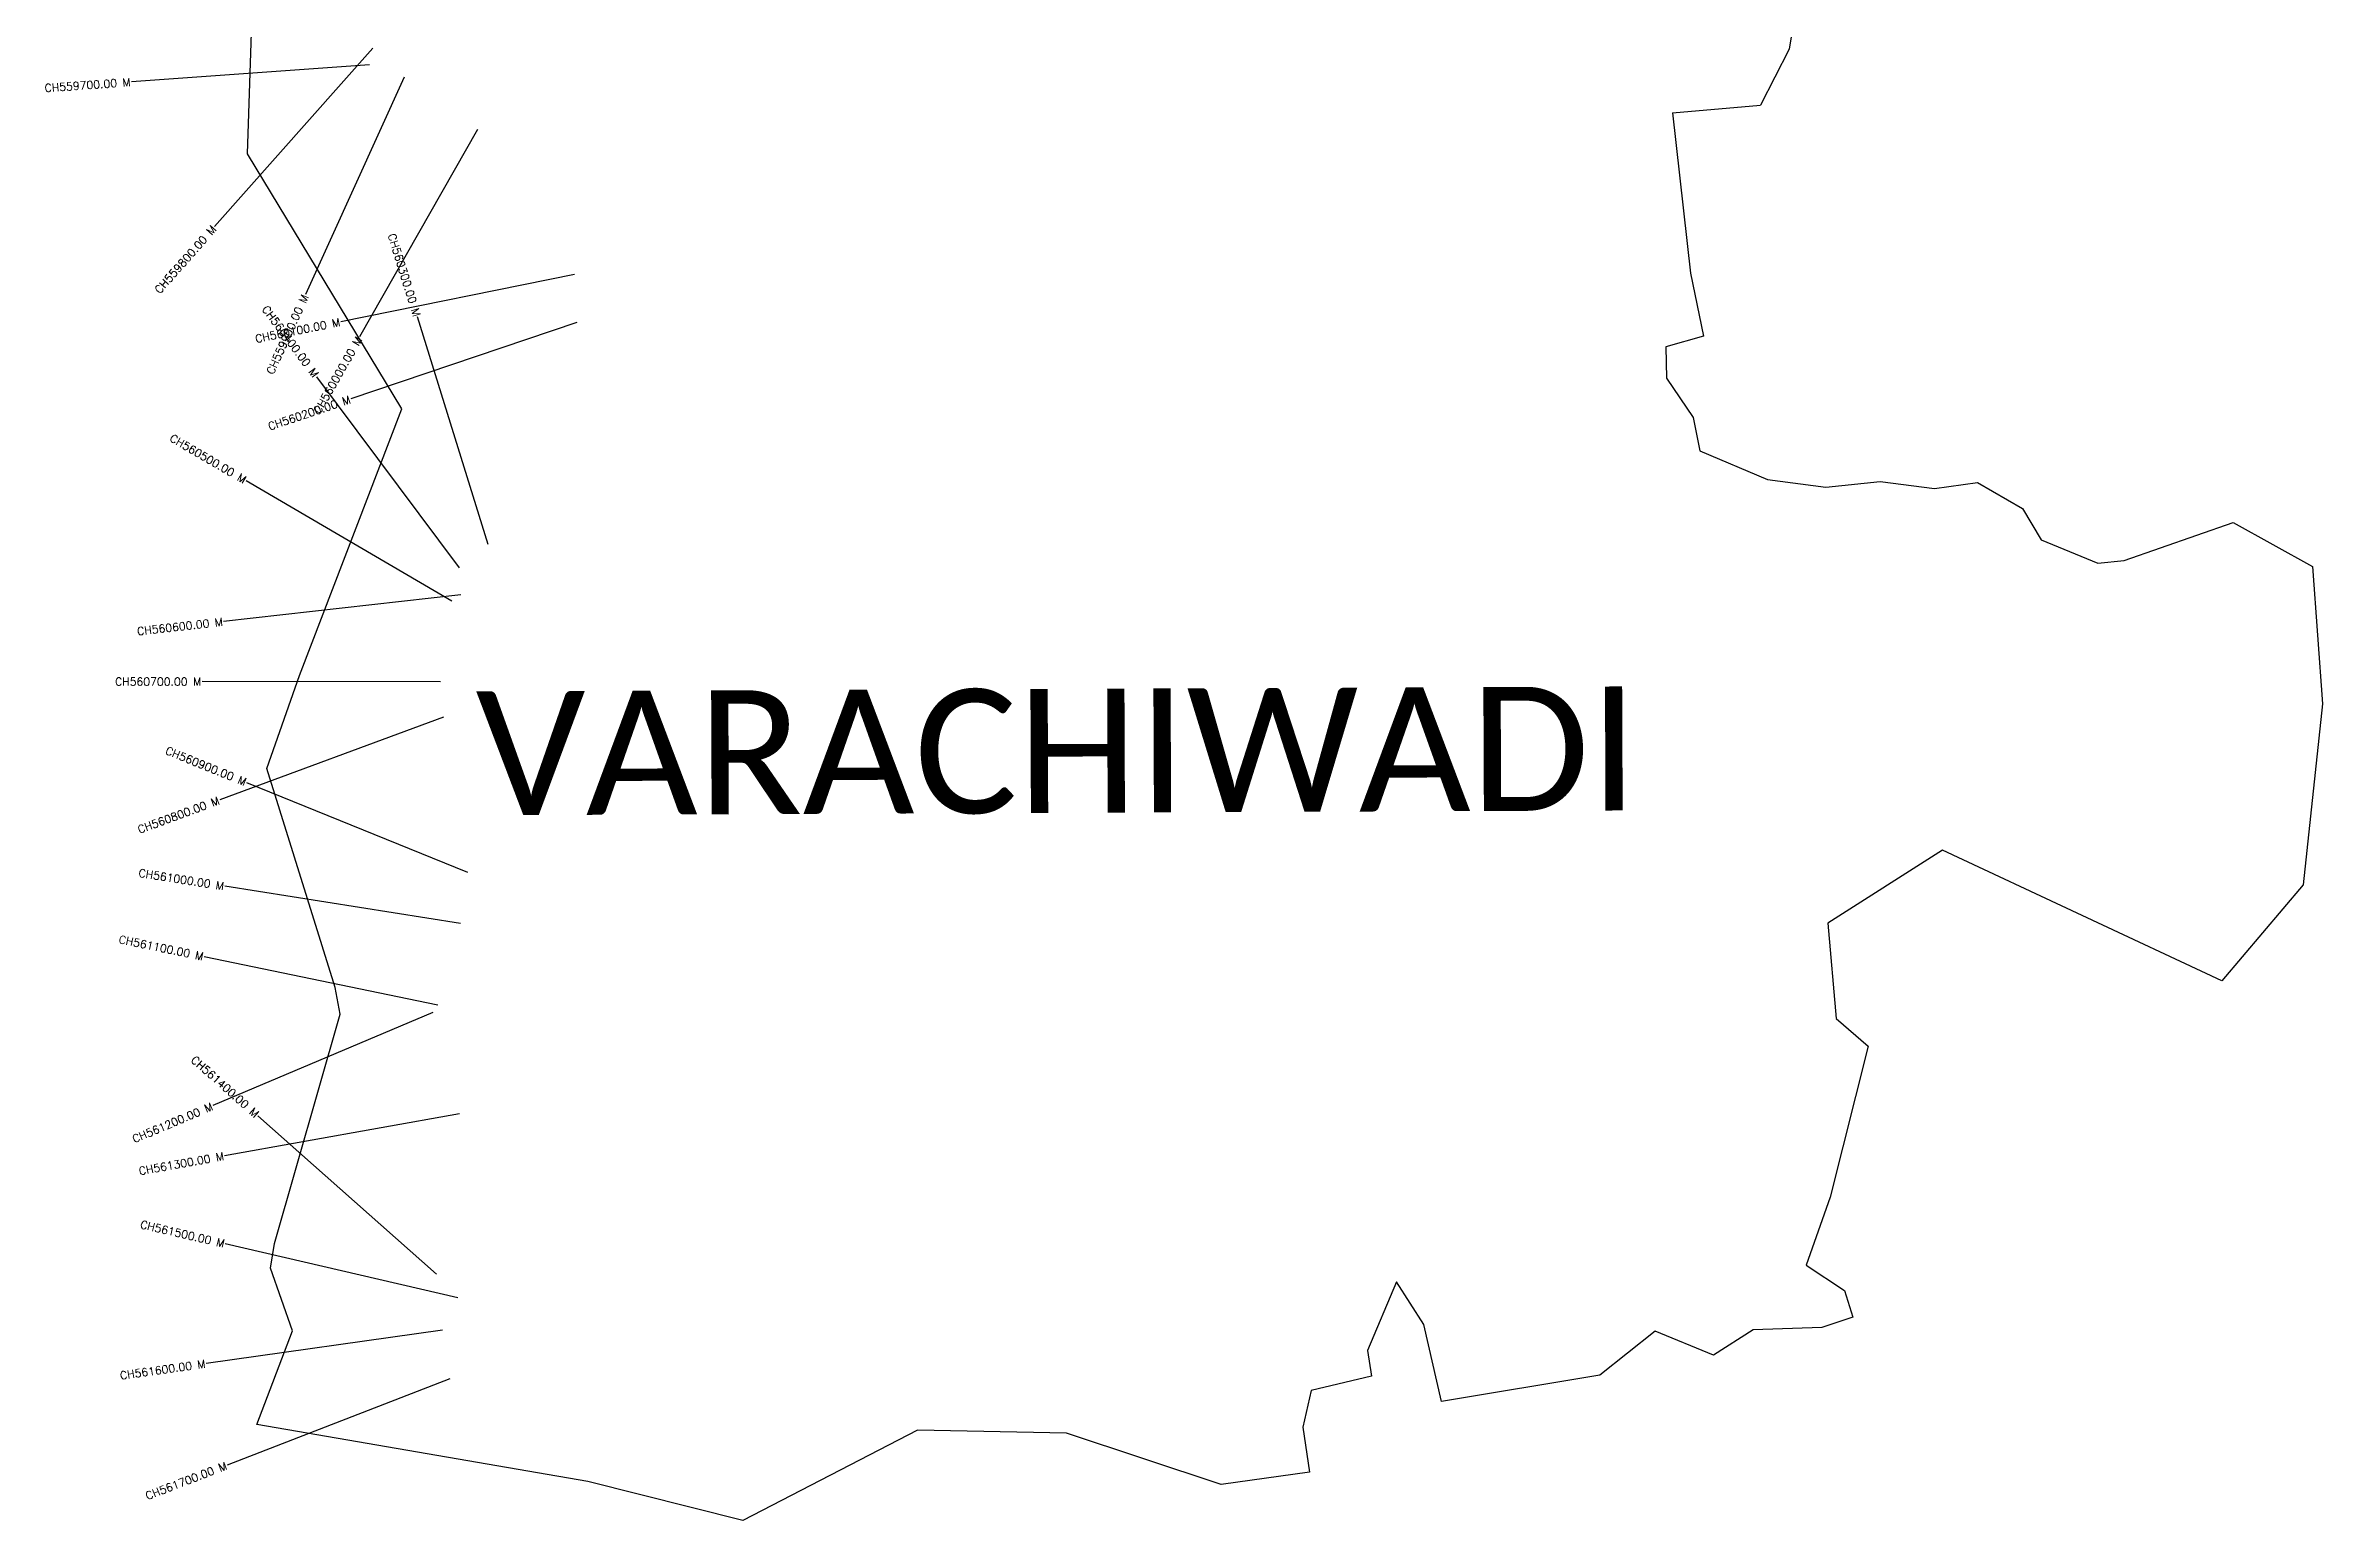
# Model space of a CAD drawing. Header units: metres. Extents: x 319086 to 321956, y 1850997 to 1855067.
# Drawn here: x 319093 to 321956, y 1850997 to 1852853 of the extents above; entities that cross this region are included whole.
import ezdxf
from ezdxf.enums import TextEntityAlignment as Align

# ---------------------------------------------------------------- set-up
doc = ezdxf.new("R2010")
doc.units = ezdxf.units.M
for name, color, linetype in [('CS', 134, 'Continuous'), ('CSMark', 6, 'Continuous'), ('VILLAGE NAME', 250, 'Continuous')]:
    doc.layers.add(name, color=color, linetype=linetype)
doc.styles.get("Standard").update_dxf_attribs({"font": 'simplex.shx'})

msp = doc.modelspace()

# ---------------------------------------------------------------- linework, layer by layer
at = {"color": 6, "flags": 128}
for points in [[(321139.1, 1852768.1), (321161.8, 1852566.3), (321178, 1852487.1), (321130.9, 1852473.6), (321131.8, 1852434), (321165.1, 1852384.7), (321173.7, 1852342.9), (321258.7, 1852306.7), (321332, 1852297.2), (321400.1, 1852304.1), (321468.4, 1852295.5), (321522.8, 1852303), (321579.3, 1852270.4), (321602.6, 1852231), (321673.8, 1852201.3), (321707.2, 1852204.7), (321844, 1852252.7), (321943.9, 1852197.5), (321956.4, 1852024.6), (321932.3, 1851796.7), (321829.8, 1851676.1), (321478.6, 1851840.5), (321334.3, 1851748.8), (321345.1, 1851628.7), (321385.2, 1851593.9), (321337.2, 1851403.9), (321307.1, 1851318.5), (321355.5, 1851286.8), (321365.9, 1851253.1), (321327.1, 1851240.2), (321240.7, 1851237.3), (321190.6, 1851205.4), (321117.2, 1851235.3), (321047.8, 1851180), (320848.8, 1851147), (320826.6, 1851244), (320792, 1851297.4), (320755.5, 1851211.1), (320760.7, 1851179), (320684.8, 1851160.8), (320674.4, 1851114.8), (320682.7, 1851058.2), (320571.7, 1851042.5), (320377.3, 1851107.1), (320189.8, 1851111.1), (319970.2, 1850997.3), (319775.3, 1851046.4), (319359.1, 1851118), (319404, 1851235.8), (319376, 1851314.6), (319381.4, 1851345.6), (319463.9, 1851634.4), (319457.4, 1851667.6), (319371.7, 1851943.1), (319412.5, 1852060.1), (319541.5, 1852395.8), (319347.4, 1852716.5), (319362.3, 1853174)], [(321292.8, 1852891.4), (321286, 1852848.2), (321250, 1852777.7)], [(321139.1, 1852768.1), (321250, 1852777.7)]]:
    msp.add_lwpolyline(points, dxfattribs=at)
at = {"layer": 'CS'}
for p, q in [((319504.7, 1852849.5), (319305.8, 1852624.9)), ((319500.5, 1852828.2), (319201.3, 1852806.8)), ((319544.4, 1852812.8), (319420.4, 1852539.6)), ((319636.4, 1852746.9), (319488.2, 1852486)), ((319758.5, 1852564.8), (319464.5, 1852505.2)), ((319761.4, 1852504.2), (319477.2, 1852408.1)), ((319650, 1852224.8), (319560.9, 1852511.3)), ((319613.7, 1852195.6), (319434.3, 1852436)), ((319604.4, 1852153.7), (319345.4, 1852305)), ((319615.4, 1852161.7), (319317.3, 1852128)), ((319590.1, 1852052.4), (319290.1, 1852052.5)), ((319593.8, 1852007.6), (319312.3, 1851903.7)), ((319624.3, 1851812.4), (319346.3, 1851925.3)), ((319615, 1851748.4), (319318.7, 1851795.1)), ((319586.6, 1851645.4), (319292.9, 1851706.4)), ((319580.2, 1851636.2), (319303.9, 1851519.2)), ((319613.8, 1851508.9), (319318.5, 1851456)), ((319584.9, 1851307.3), (319360.4, 1851506.4)), ((319611.6, 1851277.2), (319319.4, 1851345.3)), ((319592.4, 1851236.6), (319295.4, 1851194.7)), ((319601.5, 1851175.3), (319321.7, 1851067.1))]:
    msp.add_line(p, q, dxfattribs=at)

# ---------------------------------------------------------------- texts
at = {"layer": 'CSMark'}
for s, rotation, p in [('CH559700.00 M', 4.0911, (319200.3, 1852806.7)), ('CH559800.00 M', 48.4738, (319305.2, 1852624.1)), ('CH560300.00 M', 287.2891, (319560.6, 1852512.2)), ('CH560400.00 M', 306.7311, (319433.7, 1852436.9)), ('CH559900.00 M', 65.5996, (319420, 1852538.7)), ('CH560100.00 M', 11.4559, (319463.5, 1852505)), ('CH560000.00 M', 60.4118, (319487.7, 1852485.2)), ('CH560200.00 M', 18.6873, (319476.3, 1852407.8)), ('CH560500.00 M', 329.706, (319344.5, 1852305.5)), ('CH560600.00 M', 6.4612, (319316.3, 1852127.9)), ('CH560700.00 M', 359.9942, (319289.1, 1852052.5)), ('CH560900.00 M', 337.8901, (319345.4, 1851925.7)), ('CH560800.00 M', 20.248, (319311.4, 1851903.4)), ('CH561000.00 M', 351.0542, (319317.7, 1851795.2)), ('CH561100.00 M', 348.2546, (319291.9, 1851706.6)), ('CH561400.00 M', 318.4381, (319359.6, 1851507)), ('CH561200.00 M', 22.944, (319303, 1851518.8)), ('CH561300.00 M', 10.1629, (319317.5, 1851455.8)), ('CH561500.00 M', 346.8913, (319318.4, 1851345.5)), ('CH561600.00 M', 8.0247, (319294.4, 1851194.6)), ('CH561700.00 M', 21.1325, (319320.8, 1851066.8))]:
    msp.add_text(s, height=10, rotation=rotation, dxfattribs=at).set_placement(p, align=Align.MIDDLE_RIGHT)
at = {"layer": 'VILLAGE NAME', "insert": (319634.2, 1852040.3), "char_height": 155.989, "attachment_point": 1, "rotation": 0.2435}
msp.add_mtext_dynamic_manual_height_columns('{\\fCalibri|b0|i0|c0|p34;VARACHIWADI}', width=2190.592, gutter_width=779.9, heights=[0], dxfattribs=at)

doc.saveas('drawing.dxf')
